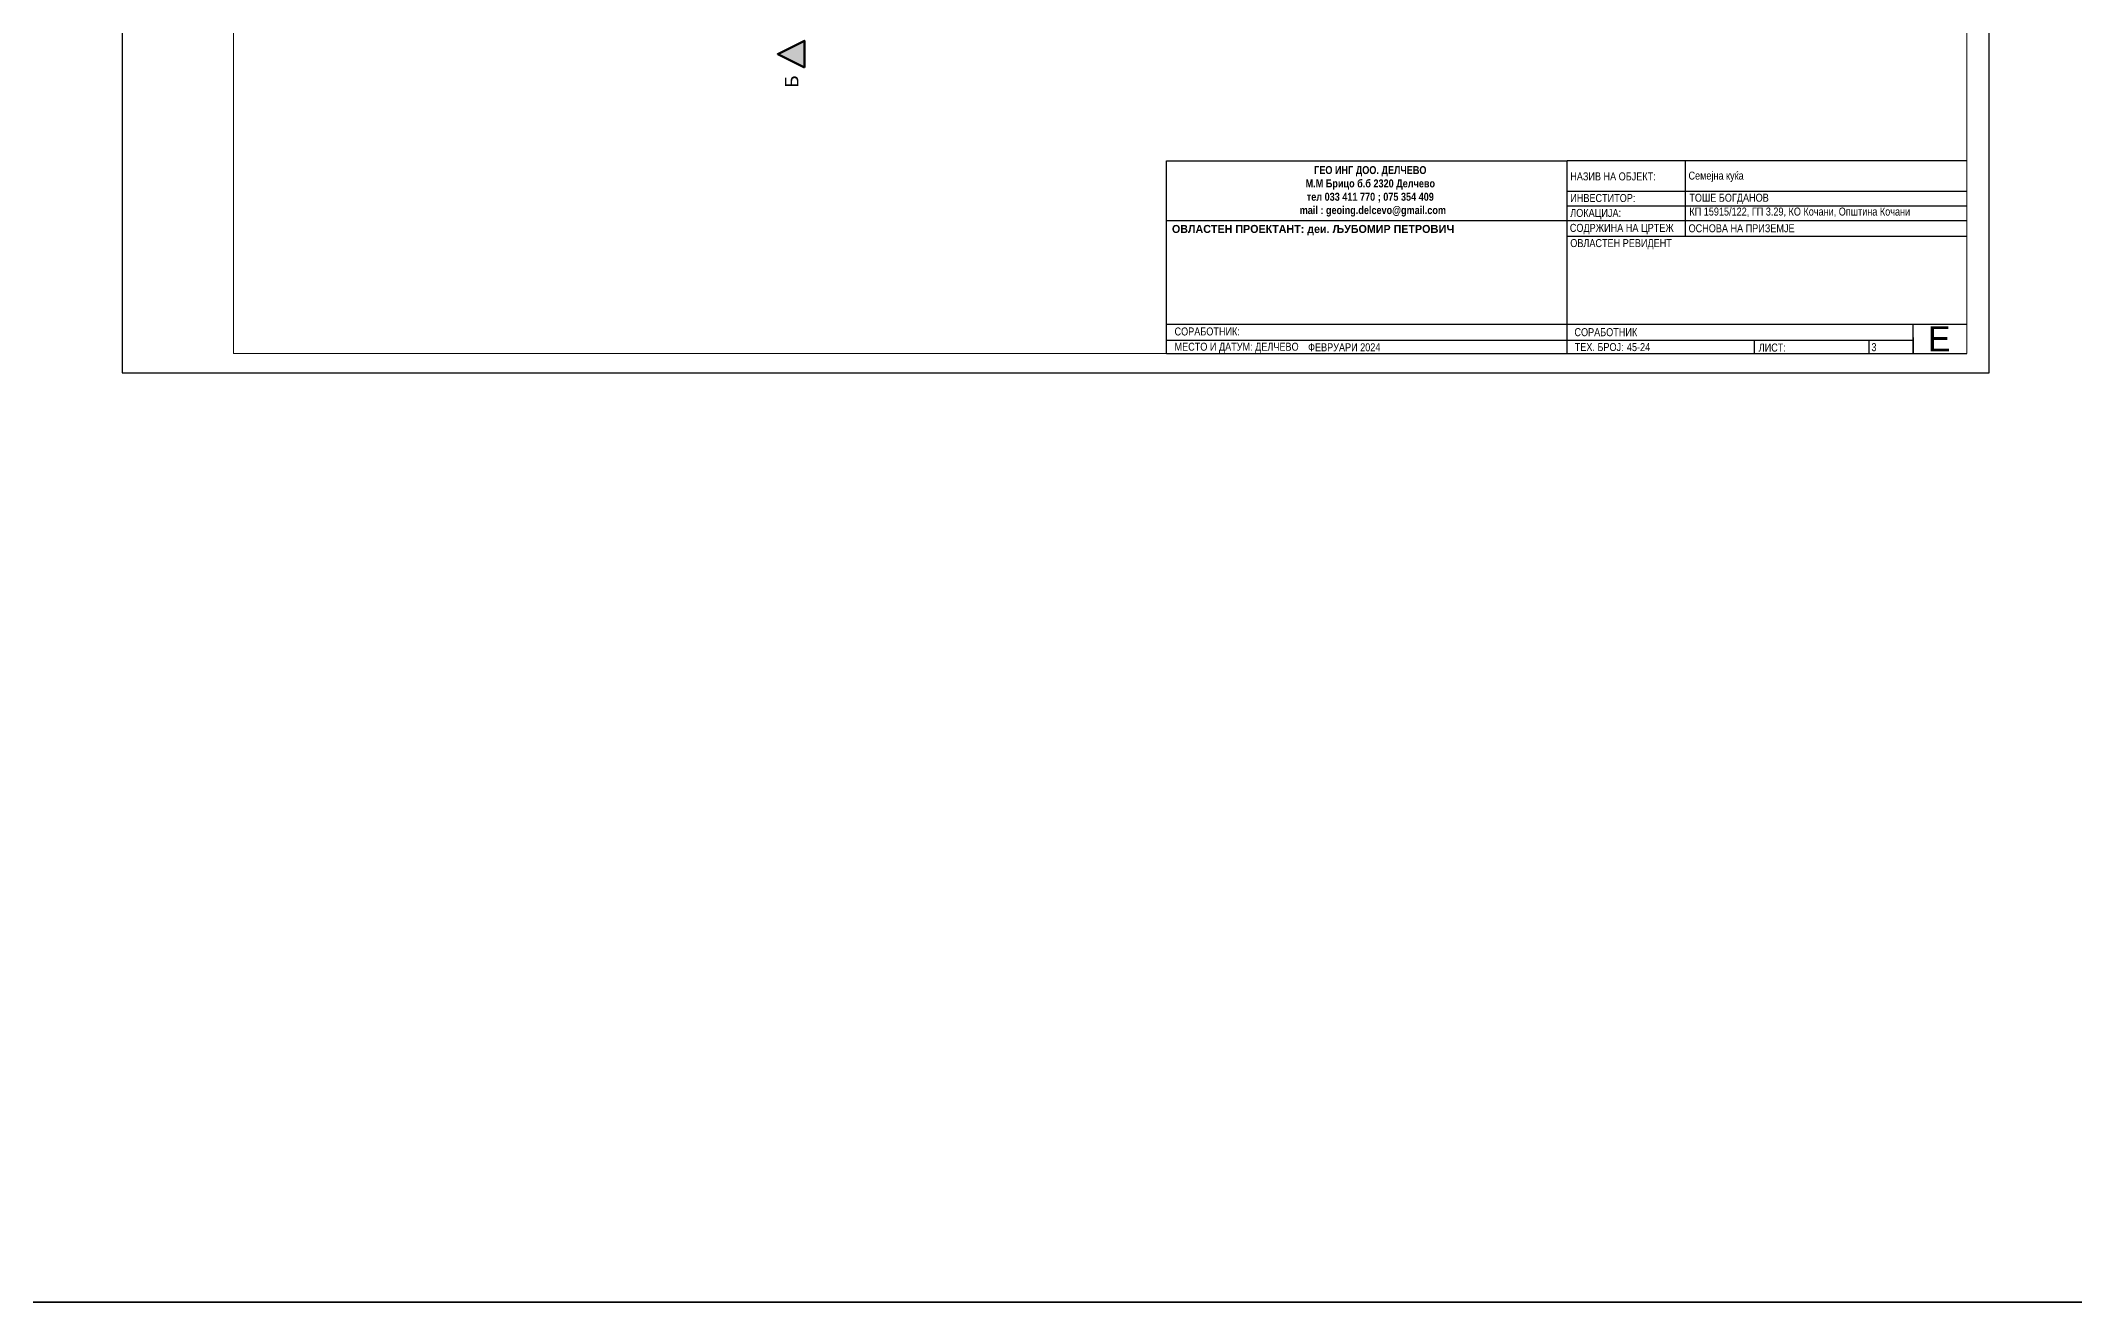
# Model space of a CAD drawing. Header units: millimetres. Extents: x -22688 to 165477, y -34508 to 218425.
# Drawn here: x 4740 to 27615, y 77748 to 91930 of the extents above; entities that cross this region are included whole.
import ezdxf

# ---------------------------------------------------------------- set-up
doc = ezdxf.new("R2010")
doc.units = ezdxf.units.MM
doc.header["$MEASUREMENT"] = 0
for name, color, linetype in [('4 _ - Фрагмент - Разрез.2D Elements', 7, 'Continuous'), ('4 _ - Фрагмент - Чертежи.2D Elements', 7, 'Continuous'), ('7 _ - Основни елементи.2D Elements', 7, 'Continuous'), ('Marker - Section', 7, 'Continuous')]:
    doc.layers.add(name, color=color, linetype=linetype)
doc.layers.add('GROMOBRAN', color=5, linetype='Continuous', lineweight=35)
doc.layers.add('Pecat_Pen_No__1', color=7, linetype='Continuous', lineweight=13)
doc.styles.add('GENERATED_STYLE_3', font='GOTHICB.TTF')
doc.styles.add('GENERATED_STYLE_4', font='arial.ttf')
doc.styles.add('GENERATED_STYLE_5', font='')
doc.styles.get('GENERATED_STYLE_5').set_extended_font_data('MAC C Swiss cyrillic', bold=True)

# ---------------------------------------------------------------- blocks, each defined once
blk = doc.blocks.new('ANTETKA')
at = {"layer": '4 _ - Фрагмент - Чертежи.2D Elements', "linetype": 'Continuous', "lineweight": 25, "ltscale": 0.01}
for p, q in [((76355, 4608), (71861, 4608)), ((71861, 2441), (71861, 4608)), ((71861, 3762), (76355, 3762)), ((73965, 2593), (73965, 2441)), ((75252, 2593), (75252, 2441))]:
    blk.add_line(p, q, dxfattribs=at)
at = {"layer": '4 _ - Фрагмент - Чертежи.2D Elements', "linetype": 'Continuous', "lineweight": 25, "ltscale": 0.01, "flags": 128}
for points in [[(67355, 4608), (71861, 4608)], [(67355, 2441), (67355, 4608), (71861, 4608)], [(73189, 4608), (73189, 3762)], [(71861, 4267), (76355, 4267)], [(67355, 3937), (71861, 3937)], [(71861, 4102), (76355, 4102)], [(71861, 3937), (76355, 3937)], [(67355, 2773), (76355, 2773)], [(75752, 2623), (75752, 2441), (75752, 2773)], [(67355, 2593), (75752, 2593)], [(67355, 2441), (76355, 2441)]]:
    blk.add_lwpolyline(points, dxfattribs=at)
at = {"layer": '4 _ - Фрагмент - Разрез.2D Elements', "linetype": 'Continuous', "lineweight": 35, "char_height": 90}
for s, insert, attachment_point, style in [('\\A1;\\pxqc;{\\fCentury Gothic|b1|i0|c204|p34;\\W0.85;ГЕО ИНГ ДОО. ДЕЛЧЕВО\\PМ.М Брицо б.б 2320 Делчево \\Pтел 033 411 770 ; 075 354 409 \\P  mail : geoing.delcevo@gmail.com}', (69646, 4266), 5, 'GENERATED_STYLE_5'), ('\\A1;{\\W0.850000x;\\pql;\\fCentury Gothic|b0|i0|c204|p34;НАЗИВ НА ОБЈЕКТ:}', (71895, 4433), 4, 'GENERATED_STYLE_4'), ('\\A1;{\\W0.850000x;\\pql;\\fCentury Gothic|b0|i0|c204|p34;Семејна куќа}', (73225, 4429), 4, 'GENERATED_STYLE_4'), ('\\A1;{\\W0.850000x;\\pql;\\fCentury Gothic|b0|i0|c204|p34;ИНВЕСТИТОР:}', (71895, 4190), 4, 'GENERATED_STYLE_4'), ('\\A1;{\\W0.850000x;\\pql;\\fCentury Gothic|b0|i0|c204|p34;ТОШЕ БОГДАНОВ}', (73234, 4181), 4, 'GENERATED_STYLE_4'), ('\\A1;\\pxql;{\\fCentury Gothic|b1|i0|c204|p34;ОВЛАСТЕН ПРОЕКТАНТ: \\A0;деи. ЉУБОМИР ПЕТРО\\fArial|b1|i0|c204|p34;ВИЧ}', (67415, 3830), 4, 'GENERATED_STYLE_4'), ('\\A1;{\\W0.850000x;\\pql;\\fCentury Gothic|b0|i0|c204|p34;СОДРЖИНА НА ЦРТЕЖ}', (71890, 3842), 4, 'GENERATED_STYLE_4'), ('\\A1;{\\W0.850000x;\\pql;\\fCentury Gothic|b0|i0|c204|p34;ЛОКАЦИЈА:}', (71895, 4010), 4, 'GENERATED_STYLE_4'), ('\\A1;\\pxql;{\\fCentury Gothic|b0|i0|c204|p34;\\W0.85;КП 15915\\fCentury Gothic|b0|i0|c0|p34;/122\\fCentury Gothic|b0|i0|c204|p34;, ГП 3.29, КО Кочани, Општина Кочани}', (73235, 4030), 4, 'GENERATED_STYLE_4'), ('\\A1;{\\W0.850000x;\\pql;\\fCentury Gothic|b0|i0|c204|p34;ОВЛАСТЕН РЕВИДЕНТ\\P\\pqc;\\fCentury Gothic|b0|i0|c204|p34;}', (71895, 3671), 4, 'GENERATED_STYLE_4'), ('\\A1;{\\W0.850000x;\\pql;\\fCentury Gothic|b0|i0|c204|p34;СОРАБОТНИК:}', (67444, 2690), 4, 'GENERATED_STYLE_4'), ('\\A1;{\\W0.850000x;\\pql;\\fCentury Gothic|b0|i0|c204|p34;МЕСТО И ДАТУМ: ДЕЛЧЕВО}', (67444, 2506), 4, 'GENERATED_STYLE_4'), ('\\A1;{\\W0.850000x;\\pql;\\fCentury Gothic|b0|i0|c204|p34;ФЕВРУАРИ 2024\\P\\pql;\\fCentury Gothic|b0|i0|c204|p34;}', (68946, 2512), 4, 'GENERATED_STYLE_4'), ('\\A1;{\\W0.850000x;\\pql;\\fCentury Gothic|b0|i0|c204|p34;СОРАБОТНИК}', (71942, 2682), 4, 'GENERATED_STYLE_4'), ('\\A1;{\\W0.850000x;\\pql;\\fCentury Gothic|b0|i0|c204|p34;ТЕХ. БРОЈ: }', (71945, 2515), 4, 'GENERATED_STYLE_4'), ('\\A1;{\\W0.850000x;\\pql;\\fCentury Gothic|b0|i0|c204|p34;45-24\\P\\pql;\\fCentury Gothic|b0|i0|c204|p34;}', (72532, 2514), 4, 'GENERATED_STYLE_4'), ('\\A1;{\\W0.850000x;\\pql;\\fCentury Gothic|b0|i0|c204|p34;ЛИСТ: }', (74015, 2509), 4, 'GENERATED_STYLE_4')]:
    blk.add_mtext(s, dxfattribs=dict(at, insert=insert, attachment_point=attachment_point, style=style))
at = {"layer": 'Pecat_Pen_No__1', "linetype": 'Continuous', "insert": (76045, 2608), "char_height": 283.7, "attachment_point": 5, "style": 'GENERATED_STYLE_5'}
blk.add_mtext('{\\fMAC C Swiss|b0|i0|c0|p34;E}', dxfattribs=at)

msp = doc.modelspace()

# ---------------------------------------------------------------- hatches: boundary and pattern name
at = {"layer": 'Marker - Section', "linetype": 'Continuous', "lineweight": 50}
msp.add_hatch(color=256, dxfattribs=at).paths.add_polyline_path([(13331.3, 91629.7), (13331.3, 91929.7), (13031.3, 91779.7)])

# ---------------------------------------------------------------- linework, layer by layer
at = {"layer": '4 _ - Фрагмент - Чертежи.2D Elements', "linetype": 'Continuous', "lineweight": 25, "ltscale": 0.01}
for points in [[(5658.2, 88196), (26658.2, 88196), (26658.2, 103046)], [(5658.2, 103046), (5658.2, 88196)]]:
    msp.add_lwpolyline(points, dxfattribs=at)
at = {"layer": '7 _ - Основни елементи.2D Elements', "linetype": 'Continuous', "lineweight": 20, "ltscale": 0.8, "flags": 128}
msp.add_lwpolyline([(6908.2, 102834.1), (26405.5, 102834.1), (26405.5, 88411.6), (6908.2, 88411.6)], close=True, dxfattribs=at)
at = {"layer": 'GROMOBRAN', "color": 104, "true_color": 0x029e21}
msp.add_lwpolyline([(-22687.9, 110912), (108041.9, 110912), (108041.9, 77747.6), (-22687.9, 77747.6)], close=True, dxfattribs=at)
at = {"layer": 'Marker - Section', "linetype": 'Continuous', "lineweight": 50, "ltscale": 0.01, "flags": 128}
msp.add_lwpolyline([(13331.3, 91629.7), (13331.3, 91929.7), (13031.3, 91779.7)], close=True, dxfattribs=at)

# ---------------------------------------------------------------- block references
msp.add_blockref('ANTETKA', (-49949.8, 85970.6))

# ---------------------------------------------------------------- texts
at = {"layer": '4 _ - Фрагмент - Разрез.2D Elements', "linetype": 'Continuous', "lineweight": 35, "char_height": 90, "attachment_point": 4, "style": 'GENERATED_STYLE_4'}
for s, insert in [('\\A1;{\\W0.850000x;\\pql;\\fCentury Gothic|b0|i0|c204|p34;ОСН\\fCentury Gothic|b0|i0|c204|p34;ОВА НА ПРИЗЕМЈЕ}', (23276.1, 89820.5)), ('\\A1;\\pxql;{\\fCentury Gothic|b0|i0|c0|p34;\\W0.85;3}', (25332.8, 88484))]:
    msp.add_mtext(s, dxfattribs=dict(at, insert=insert))
at = {"layer": 'Marker - Section', "linetype": 'Continuous', "lineweight": 50, "insert": (13262.8, 91539.7), "char_height": 150, "attachment_point": 9, "rotation": 90, "style": 'GENERATED_STYLE_3'}
msp.add_mtext('\\A1;{\\fArial|b0|i0|c204|p34;Б}', dxfattribs=at)

doc.saveas('drawing.dxf')
